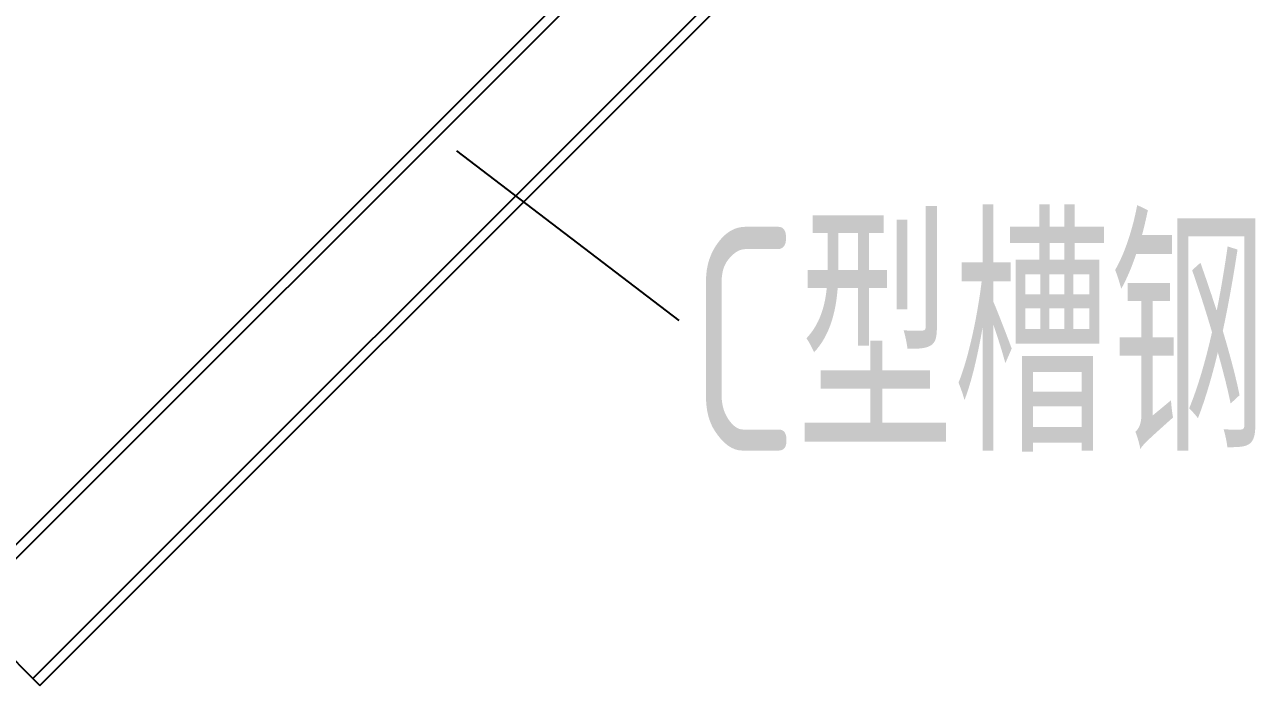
# Model space of a CAD drawing. Extents: x 1247970 to 1725648, y 860327 to 1277876.
# Drawn here: x 1335524 to 1337726, y 1201425 to 1202608 of the extents above; entities that cross this region are included whole.
import ezdxf

# ---------------------------------------------------------------- set-up
doc = ezdxf.new("R2010")
doc.units = 0
doc.header["$LTSCALE"] = 1000
doc.header["$MEASUREMENT"] = 0
doc.layers.get('0').update_dxf_attribs({"color": 254})
for name, color, linetype in [('ANNO-CTXT', 2, 'Continuous'), ('PUB_DIM', 254, 'Continuous'), ('TK', 4, 'Continuous')]:
    doc.layers.add(name, color=color, linetype=linetype)
doc.styles.add('HZ', font='tssdeng.shx', dxfattribs={"width": 0.7, "bigfont": 'hztxt.shx'})
doc.styles.get("Standard").update_dxf_attribs({"font": 'gbenor.shx', "bigfont": 'gbcbig.shx'})
doc.dimstyles.get("Standard").update_dxf_attribs({"dimtxt": 0.18, "dimasz": 0.18, "dimexe": 0.18, "dimexo": 0.0625, "dimgap": 0.09, "dimtad": 0, "dimtih": 1, "dimtoh": 1, "dimdec": 4, "dimzin": 0, "dimdsep": 46, "dimtxsty": 'Standard', "dimcen": 0.09, "dimadec": 0, "dimazin": 0, "dimtfac": 1, "dimtdec": 4, "dimtofl": 0, "dimtmove": 0, "dimatfit": 3, "dimfxl": 0, "dimtolj": 1, "dimtzin": 0, "dimarcsym": 0})

# ---------------------------------------------------------------- blocks, each defined once
blk = doc.blocks.new('A$C63786A89')
at = {"linetype": 'Continuous'}
for p, q in [((2387.1, 8929.2), (3843.3, 10385.4)), ((2399.7, 8916.6), (3855.9, 10372.8)), ((2522, 8794.2), (3978.3, 10250.4)), ((2534.6, 8781.6), (3990.9, 10237.8)), ((2387.1, 8929.2), (2534.6, 8781.6)), ((2387.1, 8929.2), (2534.6, 8781.6))]:
    blk.add_line(p, q, dxfattribs=at)
at = {"layer": 'ANNO-CTXT', "style": 'HZ', "width": 0.7}
blk.add_text('C型槽钢', height=400, dxfattribs=at).set_placement((3697.8, 9201.2))
at = {"layer": 'PUB_DIM'}
blk.add_leader([(3279.8, 9738.4), (3677.7, 9435)], dimstyle='Standard', override={"dimgap": 20}, dxfattribs=at)

msp = doc.modelspace()

# ---------------------------------------------------------------- block references
at = {"layer": 'TK'}
msp.add_blockref('A$C63786A89', (1333017, 1192643.7, -355), dxfattribs=at)

doc.saveas('drawing.dxf')
